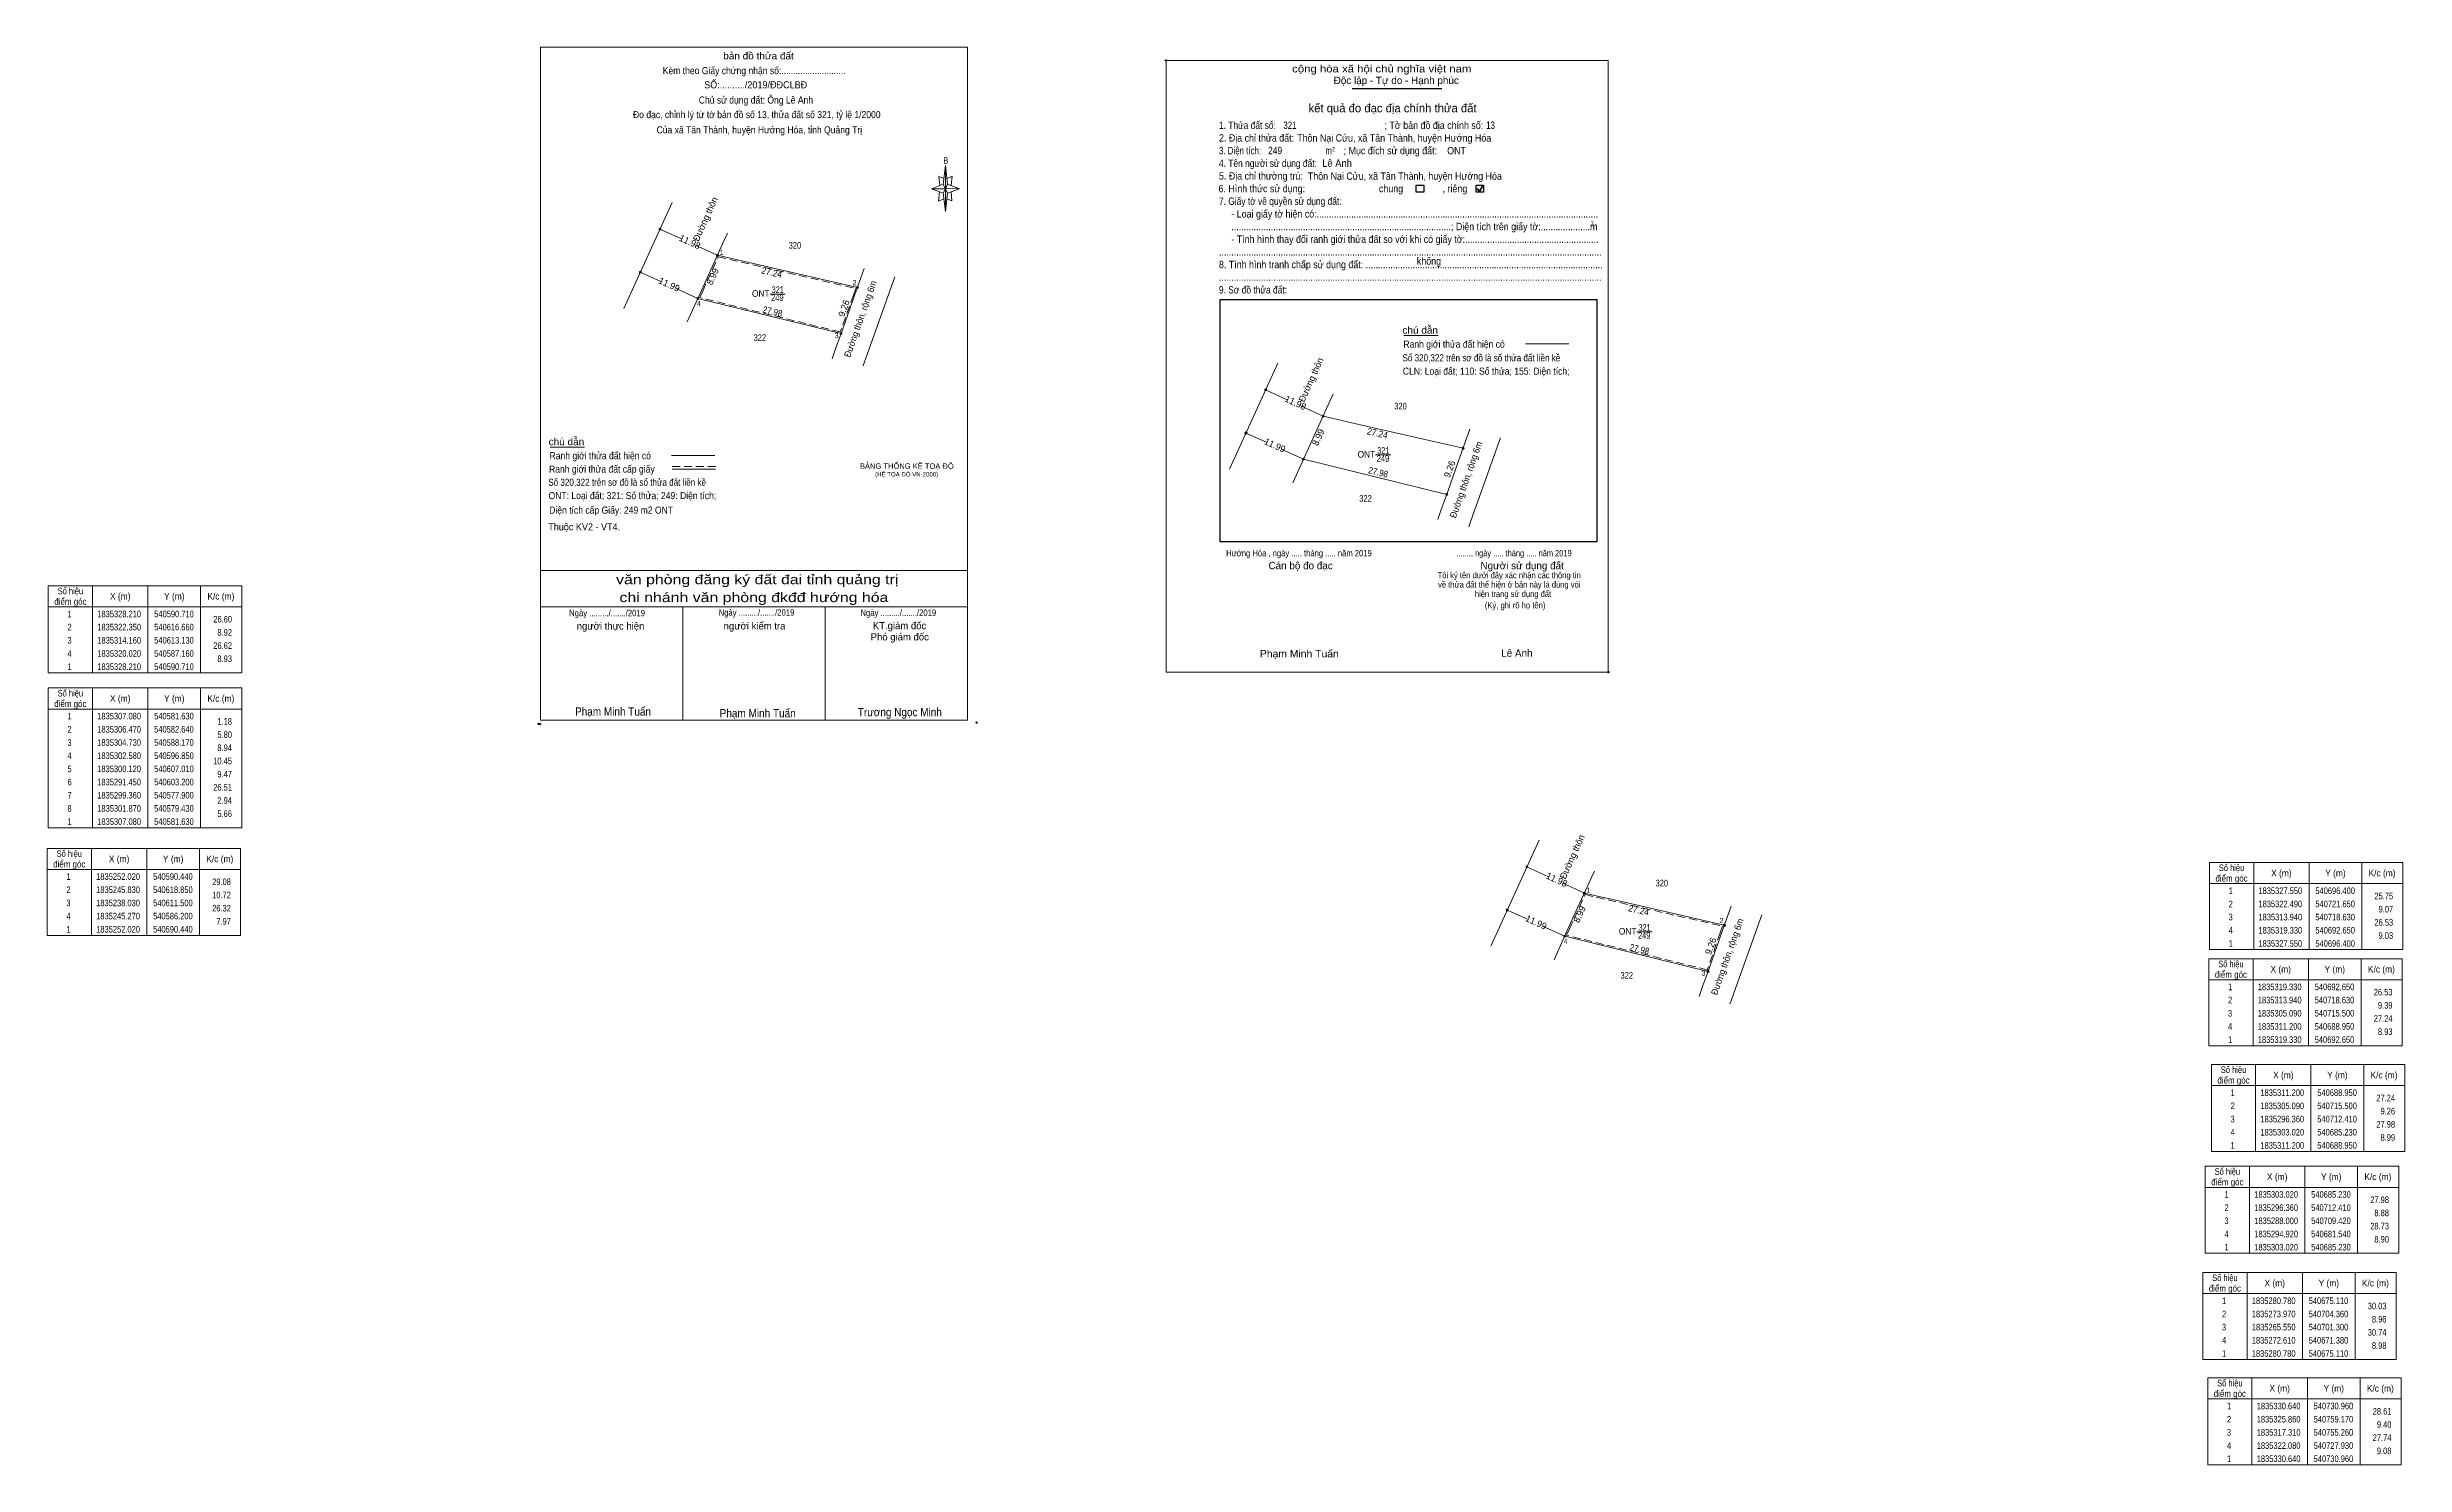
# Model space of a CAD drawing. Header units: metres. Extents: x 540397 to 540845, y 1835203 to 1835472.
import ezdxf
from ezdxf.enums import TextEntityAlignment as Align

# ---------------------------------------------------------------- set-up
doc = ezdxf.new("R2010")
doc.units = ezdxf.units.M
doc.header["$LTSCALE"] = 0.5
doc.header["$PDMODE"] = 32
doc.header["$PDSIZE"] = 0.25
doc.linetypes.add('MEDIUM_DASHED', pattern=[4.5, 3, -1.5])
for name, color, linetype, lineweight in [('1', 7, 'MEDIUM_DASHED', 13), ('10', 7, 'Continuous', 13), ('17', 7, 'Continuous', 13), ('5', 7, 'Continuous', 13), ('54', 7, 'Continuous', 13), ('6', 7, 'Continuous', 13), ('63', 7, 'Continuous', 13), ('7', 7, 'Continuous', 25)]:
    doc.layers.add(name, color=color, linetype=linetype, lineweight=lineweight)

msp = doc.modelspace()

# ---------------------------------------------------------------- hatches: boundary and pattern name
at = {"layer": '54'}
for points in [[(540513.83, 1835437.11, 1), (540513.43, 1835437.11, 1)], [(540524.73, 1835432.14, 1), (540524.33, 1835432.14, 1)], [(540510.1, 1835428.93, 1), (540509.7, 1835428.93, 1)], [(540521.01, 1835423.96, 1), (540520.61, 1835423.96, 1)], [(540551.28, 1835426.03, 1), (540550.88, 1835426.03, 1)], [(540548.19, 1835417.3, 1), (540547.79, 1835417.3, 1)], [(540628.7, 1835406.62, 1), (540628.3, 1835406.62, 1)], [(540639.6, 1835401.65, 1), (540639.2, 1835401.65, 1)], [(540624.97, 1835398.44, 1), (540624.57, 1835398.44, 1)], [(540635.88, 1835393.47, 1), (540635.48, 1835393.47, 1)], [(540666.15, 1835395.54, 1), (540665.75, 1835395.54, 1)], [(540663.06, 1835386.81, 1), (540662.66, 1835386.81, 1)], [(540678.25, 1835316.17, 1), (540677.85, 1835316.17, 1)], [(540689.15, 1835311.2, 1), (540688.75, 1835311.2, 1)], [(540674.52, 1835307.99, 1), (540674.12, 1835307.99, 1)], [(540685.43, 1835303.02, 1), (540685.03, 1835303.02, 1)], [(540715.7, 1835305.09, 1), (540715.3, 1835305.09, 1)], [(540712.61, 1835296.36, 1), (540712.21, 1835296.36, 1)]]:
    msp.add_hatch(color=256, dxfattribs=at).paths.add_polyline_path(points)
at = {"layer": '63'}
for points in [[(540524.73, 1835432.14, 1), (540524.33, 1835432.14, 1)], [(540521.01, 1835423.96, 1), (540520.61, 1835423.96, 1)], [(540551.28, 1835426.03, 1), (540550.88, 1835426.03, 1)], [(540548.19, 1835417.3, 1), (540547.79, 1835417.3, 1)], [(540639.6, 1835401.65, 1), (540639.2, 1835401.65, 1)], [(540635.88, 1835393.47, 1), (540635.48, 1835393.47, 1)], [(540666.15, 1835395.54, 1), (540665.75, 1835395.54, 1)], [(540663.06, 1835386.81, 1), (540662.66, 1835386.81, 1)], [(540689.15, 1835311.2, 1), (540688.75, 1835311.2, 1)], [(540685.43, 1835303.02, 1), (540685.03, 1835303.02, 1)], [(540715.7, 1835305.09, 1), (540715.3, 1835305.09, 1)], [(540712.61, 1835296.36, 1), (540712.21, 1835296.36, 1)]]:
    msp.add_hatch(color=256, dxfattribs=at).paths.add_polyline_path(points)

# ---------------------------------------------------------------- linework, layer by layer
at = {"layer": '1'}
for points in [[(540521.73, 1835425.37), (540524.67, 1835431.85), (540550.75, 1835425.85), (540550.31, 1835424.61)], [(540550.31, 1835424.61), (540547.83, 1835417.6), (540521.16, 1835424.13), (540521.73, 1835425.37)], [(540686.15, 1835304.43), (540689.09, 1835310.91), (540715.17, 1835304.91), (540714.73, 1835303.67)], [(540714.73, 1835303.67), (540712.25, 1835296.66), (540685.58, 1835303.19), (540686.15, 1835304.43)]]:
    msp.add_lwpolyline(points, dxfattribs=at)
at = {"layer": '10'}
for p, q in [((540506.78, 1835422.07), (540515.94, 1835442.17)), ((540526.43, 1835436.31), (540525.83, 1835434.98)), ((540525.83, 1835434.98), (540521.49, 1835425.47)), ((540524.53, 1835432.14), (540526.43, 1835431.71)), ((540526.43, 1835431.71), (540531.89, 1835430.45)), ((540531.89, 1835430.45), (540551.08, 1835426.03)), ((540553.58, 1835415.13), (540558.17, 1835428.03)), ((540521.49, 1835425.47), (540518.78, 1835419.5)), ((540520.81, 1835423.96), (540547.99, 1835417.3)), ((540546.95, 1835414.4), (540546.28, 1835412.54)), ((540547.87, 1835416.97), (540546.95, 1835414.4)), ((540552.36, 1835411.73), (540553.32, 1835414.4)), ((540553.32, 1835414.4), (540553.58, 1835415.12)), ((540552.15, 1835411.15), (540552.36, 1835411.73)), ((540621.65, 1835391.58), (540630.81, 1835411.68)), ((540641.3, 1835405.82), (540640.7, 1835404.49)), ((540640.7, 1835404.49), (540636.36, 1835394.98)), ((540639.4, 1835401.65), (540641.3, 1835401.22)), ((540641.3, 1835401.22), (540646.76, 1835399.96)), ((540646.76, 1835399.96), (540665.95, 1835395.54)), ((540668.45, 1835384.64), (540673.04, 1835397.54)), ((540636.36, 1835394.98), (540633.65, 1835389.01)), ((540635.68, 1835393.47), (540662.86, 1835386.81)), ((540661.82, 1835383.91), (540661.15, 1835382.05)), ((540662.74, 1835386.48), (540661.82, 1835383.91)), ((540667.23, 1835381.24), (540668.19, 1835383.91)), ((540668.19, 1835383.91), (540668.45, 1835384.63)), ((540667.02, 1835380.66), (540667.23, 1835381.24)), ((540671.2, 1835301.13), (540680.36, 1835321.23)), ((540690.85, 1835315.37), (540690.25, 1835314.04)), ((540690.25, 1835314.04), (540685.91, 1835304.53)), ((540688.95, 1835311.2), (540690.85, 1835310.77)), ((540690.85, 1835310.77), (540696.31, 1835309.51)), ((540696.31, 1835309.51), (540715.5, 1835305.09)), ((540718, 1835294.19), (540722.59, 1835307.09)), ((540685.91, 1835304.53), (540683.2, 1835298.56)), ((540685.23, 1835303.02), (540712.41, 1835296.36)), ((540711.37, 1835293.46), (540710.7, 1835291.6)), ((540712.29, 1835296.03), (540711.37, 1835293.46)), ((540716.78, 1835290.79), (540717.74, 1835293.46)), ((540717.74, 1835293.46), (540718, 1835294.18)), ((540716.57, 1835290.21), (540716.78, 1835290.79))]:
    msp.add_line(p, q, dxfattribs=at)
for points in [[(540552.36, 1835429.66), (540550.55, 1835424.54), (540547.87, 1835416.96)], [(540667.23, 1835399.17), (540665.42, 1835394.05), (540662.74, 1835386.47)], [(540716.78, 1835308.72), (540714.97, 1835303.6), (540712.29, 1835296.02)]]:
    msp.add_lwpolyline(points, dxfattribs=at)
at = {"layer": '17'}
for p, q in [((540654.73, 1835416.91), (540661.24, 1835416.91)), ((540492.79, 1835395.76), (540499.3, 1835395.76))]:
    msp.add_line(p, q, dxfattribs=at)
at = {"layer": '5'}
for p, q in [((540567.36, 1835445.64), (540567.81, 1835449.15)), ((540568.17, 1835445.64), (540570.42, 1835444.74)), ((540567.36, 1835443.93), (540565.11, 1835444.74)), ((540568.17, 1835443.93), (540567.81, 1835440.42)), ((540568.98, 1835442.49), (540568.08, 1835442.85)), ((540568.89, 1835444.2), (540568.98, 1835442.49)), ((540490.98, 1835372.34), (540571.98, 1835372.34)), ((540490.98, 1835365.5), (540571.8, 1835365.5)), ((540490.98, 1835365.5), (540571.8, 1835365.5)), ((540490.98, 1835365.5), (540571.8, 1835365.5)), ((540517.98, 1835343.99), (540517.98, 1835365.5)), ((540544.98, 1835343.99), (540544.98, 1835365.5))]:
    msp.add_line(p, q, dxfattribs=at)
for points in [[(540490.98, 1835471.61), (540571.98, 1835471.61), (540571.98, 1835343.99), (540490.98, 1835343.99)], [(540567.81, 1835444.74), (540565.11, 1835444.74), (540567.36, 1835445.64), (540568.17, 1835443.93), (540570.42, 1835444.74), (540567.81, 1835444.83)], [(540567.81, 1835449.15), (540568.17, 1835445.64), (540567.81, 1835444.74)], [(540567.81, 1835444.74), (540567.81, 1835440.42), (540567.36, 1835443.93)]]:
    msp.add_lwpolyline(points, close=True, dxfattribs=at)
for points in [[(540567.81, 1835444.74), (540567.36, 1835445.64), (540565.11, 1835444.74)], [(540567.54, 1835446.72), (540566.55, 1835447.08), (540566.73, 1835445.37)], [(540568.08, 1835446.72), (540569.07, 1835447.17), (540568.89, 1835445.37)], [(540566.64, 1835444.2), (540566.46, 1835442.4), (540567.45, 1835442.85)], [(540567.81, 1835444.74), (540568.17, 1835443.93), (540570.42, 1835444.74)], [(540571.98, 1835343.99), (540490.98, 1835343.99), (540490.98, 1835365.5)]]:
    msp.add_lwpolyline(points, dxfattribs=at)
for p in [(540490.56, 1835343.3), (540490.92, 1835343.23)]:
    msp.add_point(p, dxfattribs=at)
at = {"layer": '54'}
for p, q in [((540513.63, 1835437.11), (540517.73, 1835435.24)), ((540520.45, 1835434), (540524.53, 1835432.14)), ((540509.9, 1835428.93), (540513.77, 1835427.17)), ((540516.59, 1835425.88), (540520.81, 1835423.96)), ((540628.5, 1835406.62), (540632.6, 1835404.75)), ((540635.32, 1835403.51), (540639.4, 1835401.65)), ((540624.77, 1835398.44), (540628.64, 1835396.68)), ((540631.46, 1835395.39), (540635.68, 1835393.47)), ((540678.05, 1835316.17), (540682.15, 1835314.3)), ((540684.87, 1835313.06), (540688.95, 1835311.2)), ((540674.32, 1835307.99), (540678.19, 1835306.23)), ((540681.01, 1835304.94), (540685.23, 1835303.02))]:
    msp.add_line(p, q, dxfattribs=at)
for centre in [(540513.63, 1835437.11), (540513.63, 1835437.11), (540524.53, 1835432.14), (540509.9, 1835428.93), (540520.81, 1835423.96), (540551.08, 1835426.03), (540547.99, 1835417.3), (540628.5, 1835406.62), (540628.5, 1835406.62), (540639.4, 1835401.65), (540624.77, 1835398.44), (540635.68, 1835393.47), (540665.95, 1835395.54), (540662.86, 1835386.81), (540678.05, 1835316.17), (540678.05, 1835316.17), (540688.95, 1835311.2), (540674.32, 1835307.99), (540685.23, 1835303.02), (540715.5, 1835305.09), (540712.41, 1835296.36)]:
    msp.add_circle(centre, 0.2, dxfattribs=at)
at = {"layer": '6'}
for p, q in [((540677.77, 1835415.35), (540685.99, 1835415.35)), ((540515.83, 1835394.2), (540524.05, 1835394.2)), ((540515.95, 1835391.56), (540524.18, 1835391.56))]:
    msp.add_line(p, q, dxfattribs=at)
at = {"layer": '6', "linetype": 'MEDIUM_DASHED'}
msp.add_line((540515.95, 1835392.12), (540524.23, 1835392.12), dxfattribs=at)
at = {"layer": '6'}
msp.add_point((540573.69, 1835343.54), dxfattribs=at)
at = {"layer": '63'}
for p, q in [((540534.48, 1835424.78), (540537.37, 1835424.78)), ((540649.35, 1835394.29), (540652.24, 1835394.29)), ((540406.01, 1835369.48), (540406.01, 1835352.98)), ((540416.51, 1835369.48), (540416.51, 1835352.98)), ((540426.51, 1835369.48), (540426.51, 1835352.98)), ((540397.61, 1835365.48), (540434.31, 1835365.48)), ((540406, 1835350.1), (540406, 1835323.6)), ((540416.5, 1835350.1), (540416.5, 1835323.6)), ((540426.5, 1835350.1), (540426.5, 1835323.6)), ((540397.6, 1835346.1), (540434.3, 1835346.1)), ((540397.4, 1835315.68), (540434.1, 1835315.68)), ((540405.8, 1835319.68), (540405.8, 1835303.18)), ((540416.3, 1835319.68), (540416.3, 1835303.18)), ((540426.3, 1835319.68), (540426.3, 1835303.18)), ((540815.9, 1835316.99), (540815.9, 1835300.49)), ((540826.4, 1835316.99), (540826.4, 1835300.49)), ((540836.4, 1835316.99), (540836.4, 1835300.49)), ((540807.5, 1835312.99), (540844.2, 1835312.99)), ((540698.9, 1835303.84), (540701.79, 1835303.84)), ((540815.78, 1835298.76), (540815.78, 1835282.26)), ((540826.28, 1835298.76), (540826.28, 1835282.26)), ((540836.28, 1835298.76), (540836.28, 1835282.26)), ((540807.38, 1835294.76), (540844.08, 1835294.76)), ((540816.27, 1835278.7), (540816.27, 1835262.2)), ((540826.77, 1835278.7), (540826.77, 1835262.2)), ((540836.77, 1835278.7), (540836.77, 1835262.2)), ((540807.87, 1835274.7), (540844.57, 1835274.7)), ((540815.11, 1835259.4), (540815.11, 1835242.9)), ((540825.61, 1835259.4), (540825.61, 1835242.9)), ((540835.61, 1835259.4), (540835.61, 1835242.9)), ((540806.71, 1835255.4), (540843.41, 1835255.4)), ((540806.24, 1835235.24), (540842.94, 1835235.24)), ((540814.64, 1835239.24), (540814.64, 1835222.74)), ((540825.14, 1835239.24), (540825.14, 1835222.74)), ((540835.14, 1835239.24), (540835.14, 1835222.74)), ((540815.58, 1835219.28), (540815.58, 1835202.78)), ((540826.08, 1835219.28), (540826.08, 1835202.78)), ((540836.08, 1835219.28), (540836.08, 1835202.78)), ((540807.18, 1835215.28), (540843.88, 1835215.28))]:
    msp.add_line(p, q, dxfattribs=at)
for points in [[(540397.61, 1835369.48), (540434.31, 1835369.48), (540434.31, 1835352.98), (540397.61, 1835352.98)], [(540397.6, 1835350.1), (540434.3, 1835350.1), (540434.3, 1835323.6), (540397.6, 1835323.6)], [(540397.4, 1835319.68), (540434.1, 1835319.68), (540434.1, 1835303.18), (540397.4, 1835303.18)], [(540807.5, 1835316.99), (540844.2, 1835316.99), (540844.2, 1835300.49), (540807.5, 1835300.49)], [(540807.38, 1835298.76), (540844.08, 1835298.76), (540844.08, 1835282.26), (540807.38, 1835282.26)], [(540807.87, 1835278.7), (540844.57, 1835278.7), (540844.57, 1835262.2), (540807.87, 1835262.2)], [(540806.71, 1835259.4), (540843.41, 1835259.4), (540843.41, 1835242.9), (540806.71, 1835242.9)], [(540806.24, 1835239.24), (540842.94, 1835239.24), (540842.94, 1835222.74), (540806.24, 1835222.74)], [(540807.18, 1835219.28), (540843.88, 1835219.28), (540843.88, 1835202.78), (540807.18, 1835202.78)]]:
    msp.add_lwpolyline(points, close=True, dxfattribs=at)
for centre in [(540524.53, 1835432.14), (540520.81, 1835423.96), (540551.08, 1835426.03), (540547.99, 1835417.3), (540639.4, 1835401.65), (540635.68, 1835393.47), (540665.95, 1835395.54), (540662.86, 1835386.81), (540688.95, 1835311.2), (540685.23, 1835303.02), (540715.5, 1835305.09), (540712.41, 1835296.36)]:
    msp.add_circle(centre, 0.2, dxfattribs=at)
at = {"layer": '7'}
for p, q in [((540644.94, 1835463.79), (540661.9, 1835463.79)), ((540619.9, 1835423.79), (540691.3, 1835423.79)), ((540691.3, 1835423.79), (540691.3, 1835377.83))]:
    msp.add_line(p, q, dxfattribs=at)
at = {"layer": '7', "lineweight": 35}
for p, q in [((540669.07, 1835444.21), (540669.65, 1835445.25)), ((540668.6, 1835444.83), (540669.07, 1835444.21))]:
    msp.add_line(p, q, dxfattribs=at)
at = {"layer": '7', "lineweight": 13}
msp.add_lwpolyline([(540609.62, 1835469.11), (540693.49, 1835469.11), (540693.49, 1835353.11), (540609.62, 1835353.11)], close=True, dxfattribs=at)
at = {"layer": '7'}
for points in [[(540657.08, 1835445.45), (540658.52, 1835445.45), (540658.52, 1835444.1), (540657.08, 1835444.1)], [(540668.41, 1835445.45), (540669.85, 1835445.45), (540669.85, 1835444.1), (540668.41, 1835444.1)]]:
    msp.add_lwpolyline(points, close=True, dxfattribs=at)
msp.add_lwpolyline([(540691.3, 1835377.83), (540619.9, 1835377.83), (540619.9, 1835423.79)], dxfattribs=at)
for p in [(540609.62, 1835469.11), (540693.48, 1835353.11)]:
    msp.add_point(p, dxfattribs=at)

# ---------------------------------------------------------------- texts
at = {"layer": '1'}
for s, width, p in [('320', 0.85, (540539.22, 1835433.41)), ('ONT', 0.95, (540532.75, 1835424.27)), ('249', 0.85, (540535.89, 1835423.47)), ('321', 0.8, (540535.96, 1835425)), ('322', 0.85, (540532.575, 1835415.91)), ('320', 0.85, (540654.09, 1835402.92)), ('ONT', 0.95, (540647.62, 1835393.78)), ('249', 0.85, (540650.76, 1835392.98)), ('321', 0.8, (540650.83, 1835394.51)), ('322', 0.85, (540647.445, 1835385.42)), ('320', 0.85, (540703.64, 1835312.47)), ('ONT', 0.95, (540697.17, 1835303.33)), ('249', 0.85, (540700.31, 1835302.53)), ('321', 0.8, (540700.38, 1835304.06)), ('322', 0.85, (540696.995, 1835294.97))]:
    msp.add_text(s, height=1.25, dxfattribs=dict(at, width=width)).set_placement(p, align=Align.CENTER)
for s, height, width, p in [('BẢNG THỐNG KÊ TOẠ ĐỘ ', 1.035, 0.95, (540551.56, 1835391.65)), ('(HỆ TOẠ ĐỘ VN-2000)', 0.837, 0.9, (540554.44, 1835390.2)), ('Hướng Hóa , ngày ..... tháng ..... năm 2019', 1.2, 0.9, (540621.02, 1835375.06)), ('Phạm Minh Tuấn', 1.4, 1.05, (540627.41, 1835355.9))]:
    msp.add_text(s, height=height, dxfattribs=dict(at, width=width)).set_placement(p)
msp.add_text('Lê Anh', height=1.4, dxfattribs=at).set_placement((540673.19, 1835356.01))
at = {"layer": '5'}
for s, height, width, p in [('Kèm theo Giấy chứng nhận số:...........................', 1.35, 0.9, (540531.495, 1835466.49)), ('bản đồ thửa đất', 1.35, 1.05, (540532.325, 1835469.29)), ('SỐ:........../2019/ĐĐCLBĐ', 1.35, 0.95, (540531.78, 1835463.8)), ('Đo đạc, chỉnh lý từ tờ bản đồ số 13, thửa đất số 321, tỷ lệ 1/2000 ', 1.35, 0.9, (540532.22, 1835458.15)), ('Chủ sử dụng đất: Ông Lê Anh', 1.35, 0.9, (540531.83, 1835460.91)), ('Của xã Tân Thành, huyện Hướng Hóa, tỉnh Quảng Trị', 1.35, 0.9, (540532.475, 1835455.26)), ('B', 1.24, 0.75, (540567.835, 1835449.51)), ('văn phòng đăng ký đất đai tỉnh quảng trị', 1.8, 1.25, (540532.075, 1835369.77)), ('Ngày ........./......./2019', 1.215, 0.9, (540503.595, 1835363.7)), ('chi nhánh văn phòng đkđđ hướng hóa', 1.8, 1.25, (540531.45, 1835366.38)), ('Ngày ........./......./2019', 1.215, 0.9, (540531.935, 1835363.81)), ('Ngày ........./......./2019', 1.215, 0.9, (540558.835, 1835363.76)), ('Phạm Minh Tuấn', 1.57, 0.9, (540504.725, 1835344.85)), ('Phạm Minh Tuấn', 1.575, 0.9, (540532.165, 1835344.53)), ('Trương Ngọc Minh', 1.57, 0.9, (540559.125, 1835344.74))]:
    msp.add_text(s, height=height, dxfattribs=dict(at, width=width)).set_placement(p, align=Align.CENTER)
for s, p in [('người thực hiện', (540504.25, 1835361.17)), ('người kiểm tra', (540531.565, 1835361.19)), ('Phó giám đốc', (540559.115, 1835359.11)), ('KT.giám đốc', (540559.07, 1835361.24))]:
    msp.add_text(s, height=1.35, dxfattribs=at).set_placement(p, align=Align.CENTER)
at = {"layer": '54'}
for s, rotation, p in [('11.98', 335.489, (540519.0457, 1835434.1102)), ('11.99', 335.509, (540515.1309, 1835426.0341)), ('11.98', 335.489, (540633.9157, 1835403.6202)), ('11.99', 335.509, (540630.0009, 1835395.5441)), ('11.98', 335.489, (540683.4657, 1835313.1702)), ('11.99', 335.509, (540679.5509, 1835305.0941))]:
    msp.add_text(s, height=1.25, rotation=rotation, dxfattribs=at).set_placement(p, align=Align.CENTER)
at = {"layer": '6'}
for s, height, width, p in [('Lê Anh', 1.4, 0.95, (540639.23, 1835448.91)), ('ONT ', 1.4, 0.9, (540662.93, 1835451.29)), ('chú dẫn', 1.35, 1.05, (540654.45, 1835417.28)), ('Ranh giới thửa đất hiện có ', 1.35, 0.9, (540654.63, 1835414.62)), ('Số 320,322 trên sơ đồ là số thửa đất liền kề', 1.35, 0.85, (540654.46, 1835412.03)), ('CLN: Loại đất; 110: Số thửa; 155: Diện tích;', 1.35, 0.9, (540654.52, 1835409.5)), ('chú dẫn', 1.35, 1.05, (540492.51, 1835396.13)), ('Ranh giới thửa đất cấp giấy', 1.35, 0.9, (540492.59, 1835390.93)), ('Ranh giới thửa đất hiện có ', 1.35, 0.9, (540492.69, 1835393.47)), ('Số 320,322 trên sơ đồ là số thửa đất liền kề', 1.35, 0.85, (540492.44, 1835388.43)), ('ONT: Loại đất; 321: Số thửa; 249: Diện tích;', 1.35, 0.9, (540492.5, 1835385.9)), ('Diện tích cấp Giấy: 249 m2 ONT', 1.35, 0.9, (540492.62, 1835383.15)), ('Thuộc KV2 - VT4.', 1.35, 0.95, (540492.44, 1835379.97))]:
    msp.add_text(s, height=height, dxfattribs=dict(at, width=width)).set_placement(p)
at = {"layer": '63'}
for s, rotation, p in [('Đường thôn', 65.545, (540522.8041, 1835438.7613)), ('8.99', 65.545, (540524.1841, 1835427.8563)), ('9.26', 70.508, (540549.1003, 1835421.8965)), ('Đường thôn', 65.545, (540637.6741, 1835408.2713)), ('8.99', 65.545, (540639.0541, 1835397.3663)), ('9.26', 70.508, (540663.9703, 1835391.4065)), ('Đường thôn', 65.545, (540687.2241, 1835317.8213)), ('8.99', 65.545, (540688.6041, 1835306.9163)), ('9.26', 70.508, (540713.5203, 1835300.9565))]:
    msp.add_text(s, height=1.25, rotation=rotation, dxfattribs=at).set_placement(p, align=Align.CENTER)
for s, height, width, p in [(' 1', 1, 0.9, (540525.72, 1835432.19)), (' 2', 1, 0.9, (540550.93, 1835426.44)), (' 4', 1, 0.95, (540521.38, 1835422.48)), (' 3', 1, 0.95, (540547.52, 1835416.45)), ('26.60', 1.25, 0.85, (540432.46, 1835362.51)), ('8.92', 1.25, 0.85, (540432.46, 1835360.01)), ('26.62', 1.25, 0.85, (540432.46, 1835357.51)), ('8.93', 1.25, 0.85, (540432.46, 1835355.01)), ('1.18', 1.25, 0.85, (540432.45, 1835343.13)), ('5.80', 1.25, 0.85, (540432.45, 1835340.63)), ('8.94', 1.25, 0.85, (540432.45, 1835338.13)), ('10.45', 1.25, 0.85, (540432.45, 1835335.63)), ('9.47', 1.25, 0.85, (540432.45, 1835333.13)), ('26.51', 1.25, 0.85, (540432.45, 1835330.63)), ('2.94', 1.25, 0.85, (540432.45, 1835328.13)), ('5.66', 1.25, 0.85, (540432.45, 1835325.63)), ('29.08', 1.25, 0.85, (540432.25, 1835312.71)), ('10.72', 1.25, 0.85, (540432.25, 1835310.21)), (' 1', 1, 0.9, (540690.14, 1835311.25)), ('25.75', 1.25, 0.85, (540842.35, 1835310.02)), ('26.32', 1.25, 0.85, (540432.25, 1835307.71)), ('7.97', 1.25, 0.85, (540432.25, 1835305.21)), (' 2', 1, 0.9, (540715.35, 1835305.5)), ('9.07', 1.25, 0.85, (540842.35, 1835307.52)), (' 4', 1, 0.95, (540685.8, 1835301.54)), ('26.53', 1.25, 0.85, (540842.35, 1835305.02)), ('9.03', 1.25, 0.85, (540842.35, 1835302.52)), (' 3', 1, 0.95, (540711.94, 1835295.51)), ('26.53', 1.25, 0.85, (540842.23, 1835291.79)), ('9.39', 1.25, 0.85, (540842.23, 1835289.29)), ('27.24', 1.25, 0.85, (540842.23, 1835286.79)), ('8.93', 1.25, 0.85, (540842.23, 1835284.29)), ('27.24', 1.25, 0.85, (540842.72, 1835271.73)), ('27.98', 1.25, 0.85, (540842.72, 1835266.73)), ('9.26', 1.25, 0.85, (540842.72, 1835269.23)), ('8.99', 1.25, 0.85, (540842.72, 1835264.23)), ('27.98', 1.25, 0.85, (540841.56, 1835252.43)), ('28.73', 1.25, 0.85, (540841.56, 1835247.43)), ('8.88', 1.25, 0.85, (540841.56, 1835249.93)), ('8.90', 1.25, 0.85, (540841.56, 1835244.93)), ('30.03', 1.25, 0.85, (540841.09, 1835232.27)), ('8.96', 1.25, 0.85, (540841.09, 1835229.77)), ('30.74', 1.25, 0.85, (540841.09, 1835227.27)), ('8.98', 1.25, 0.85, (540841.09, 1835224.77)), ('28.61', 1.25, 0.85, (540842.03, 1835212.31)), ('27.74', 1.25, 0.85, (540842.03, 1835207.31)), ('9.40', 1.25, 0.85, (540842.03, 1835209.81)), ('9.08', 1.25, 0.85, (540842.03, 1835204.81))]:
    msp.add_text(s, height=height, dxfattribs=dict(at, width=width)).set_placement(p, align=Align.RIGHT)
for s, rotation, width, p in [('27.24', 347.04, 0.95, (540534.6998, 1835428.2805)), ('Đường thôn, rộng 6m', 70.508, 0.95, (540552.228, 1835419.8815)), ('27.98', 346.232, 0.9, (540534.8363, 1835420.8878)), ('27.24', 347.04, 0.95, (540649.5698, 1835397.7905)), ('Đường thôn, rộng 6m', 70.508, 0.95, (540667.098, 1835389.3915)), ('27.98', 346.232, 0.9, (540649.7063, 1835390.3978)), ('27.24', 347.04, 0.95, (540699.1198, 1835307.3405)), ('Đường thôn, rộng 6m', 70.508, 0.95, (540716.648, 1835298.9415)), ('27.98', 346.232, 0.9, (540699.2563, 1835299.9478))]:
    msp.add_text(s, height=1.25, rotation=rotation, dxfattribs=dict(at, width=width)).set_placement(p, align=Align.CENTER)
for s, width, p in [('Số hiệu', 0.85, (540401.81, 1835367.86)), ('điểm góc', 0.9, (540401.81, 1835365.86)), (' 1', 0.75, (540401.46, 1835363.51)), ('1835328.210', 0.85, (540411.06, 1835363.51)), ('X (m)', 0.95, (540411.26, 1835366.86)), ('540590.710', 0.85, (540421.46, 1835363.51)), ('Y (m)', 0.95, (540421.515, 1835366.86)), ('K/c (m)', 0.95, (540430.355, 1835366.86)), (' 2', 0.85, (540401.465, 1835361.01)), ('1835322.350', 0.85, (540411.06, 1835361.01)), ('540616.660', 0.85, (540421.46, 1835361.01)), (' 4', 0.85, (540401.46, 1835356.01)), (' 3', 0.8, (540401.455, 1835358.51)), ('1835314.160', 0.85, (540411.06, 1835358.51)), ('1835320.020', 0.85, (540411.06, 1835356.01)), ('540613.130', 0.85, (540421.46, 1835358.51)), ('540587.160', 0.85, (540421.46, 1835356.01)), (' 1', 0.75, (540401.46, 1835353.51)), ('1835328.210', 0.85, (540411.06, 1835353.51)), ('540590.710', 0.85, (540421.46, 1835353.51)), ('điểm góc', 0.9, (540401.8, 1835346.48)), ('Số hiệu', 0.85, (540401.8, 1835348.48)), ('X (m)', 0.95, (540411.25, 1835347.48)), ('Y (m)', 0.95, (540421.505, 1835347.48)), ('K/c (m)', 0.95, (540430.345, 1835347.48)), (' 2', 0.85, (540401.455, 1835341.63)), (' 1', 0.75, (540401.45, 1835344.13)), ('1835307.080', 0.85, (540411.05, 1835344.13)), ('1835306.470', 0.85, (540411.05, 1835341.63)), ('540581.630', 0.85, (540421.45, 1835344.13)), ('540582.640', 0.85, (540421.45, 1835341.63)), (' 4', 0.85, (540401.45, 1835336.63)), (' 3', 0.8, (540401.445, 1835339.13)), ('1835304.730', 0.85, (540411.05, 1835339.13)), ('1835302.580', 0.85, (540411.05, 1835336.63)), ('540588.170', 0.85, (540421.45, 1835339.13)), ('540596.850', 0.85, (540421.45, 1835336.63)), (' 5', 0.8, (540401.455, 1835334.13)), ('1835300.120', 0.85, (540411.05, 1835334.13)), ('540607.010', 0.85, (540421.45, 1835334.13)), (' 6', 0.85, (540401.455, 1835331.63)), (' 7', 0.8, (540401.455, 1835329.13)), ('1835291.450', 0.85, (540411.05, 1835331.63)), ('1835299.360', 0.85, (540411.05, 1835329.13)), ('540603.200', 0.85, (540421.45, 1835331.63)), ('540577.900', 0.85, (540421.45, 1835329.13)), (' 8', 0.8, (540401.455, 1835326.63)), (' 1', 0.75, (540401.45, 1835324.13)), ('1835301.870', 0.85, (540411.05, 1835326.63)), ('1835307.080', 0.85, (540411.05, 1835324.13)), ('540579.430', 0.85, (540421.45, 1835326.63)), ('540581.630', 0.85, (540421.45, 1835324.13)), ('điểm góc', 0.9, (540401.6, 1835316.06)), ('Số hiệu', 0.85, (540401.6, 1835318.06)), ('X (m)', 0.95, (540411.05, 1835317.06)), ('Y (m)', 0.95, (540421.305, 1835317.06)), ('K/c (m)', 0.95, (540430.145, 1835317.06)), ('Số hiệu', 0.85, (540811.7, 1835315.37)), ('X (m)', 0.95, (540821.15, 1835314.37)), ('Y (m)', 0.95, (540831.405, 1835314.37)), ('K/c (m)', 0.95, (540840.245, 1835314.37)), (' 2', 0.85, (540401.255, 1835311.21)), (' 1', 0.75, (540401.25, 1835313.71)), ('1835252.020', 0.85, (540410.85, 1835313.71)), ('1835245.830', 0.85, (540410.85, 1835311.21)), ('540590.440', 0.85, (540421.25, 1835313.71)), ('540618.850', 0.85, (540421.25, 1835311.21)), ('điểm góc', 0.9, (540811.7, 1835313.37)), (' 1', 0.75, (540811.35, 1835311.02)), ('1835327.550', 0.85, (540820.95, 1835311.02)), ('540696.400', 0.85, (540831.35, 1835311.02)), (' 4', 0.85, (540401.25, 1835306.21)), (' 3', 0.8, (540401.245, 1835308.71)), ('1835238.030', 0.85, (540410.85, 1835308.71)), ('1835245.270', 0.85, (540410.85, 1835306.21)), ('540611.500', 0.85, (540421.25, 1835308.71)), ('540586.200', 0.85, (540421.25, 1835306.21)), (' 3', 0.8, (540811.345, 1835306.02)), (' 2', 0.85, (540811.355, 1835308.52)), ('1835322.490', 0.85, (540820.95, 1835308.52)), ('1835313.940', 0.85, (540820.95, 1835306.02)), ('540721.650', 0.85, (540831.35, 1835308.52)), ('540718.630', 0.85, (540831.35, 1835306.02)), (' 1', 0.75, (540401.25, 1835303.71)), ('1835252.020', 0.85, (540410.85, 1835303.71)), ('540590.440', 0.85, (540421.25, 1835303.71)), (' 4', 0.85, (540811.35, 1835303.52)), (' 1', 0.75, (540811.35, 1835301.02)), ('1835319.330', 0.85, (540820.95, 1835303.52)), ('1835327.550', 0.85, (540820.95, 1835301.02)), ('540692.650', 0.85, (540831.35, 1835303.52)), ('540696.400', 0.85, (540831.35, 1835301.02)), ('Số hiệu', 0.85, (540811.58, 1835297.14)), ('điểm góc', 0.9, (540811.58, 1835295.14)), (' 1', 0.75, (540811.23, 1835292.79)), ('1835319.330', 0.85, (540820.83, 1835292.79)), ('X (m)', 0.95, (540821.03, 1835296.14)), ('540692.650', 0.85, (540831.23, 1835292.79)), ('Y (m)', 0.95, (540831.285, 1835296.14)), ('K/c (m)', 0.95, (540840.125, 1835296.14)), (' 3', 0.8, (540811.225, 1835287.79)), (' 2', 0.85, (540811.235, 1835290.29)), ('1835313.940', 0.85, (540820.83, 1835290.29)), ('1835305.090', 0.85, (540820.83, 1835287.79)), ('540718.630', 0.85, (540831.23, 1835290.29)), ('540715.500', 0.85, (540831.23, 1835287.79)), (' 4', 0.85, (540811.23, 1835285.29)), ('1835311.200', 0.85, (540820.83, 1835285.29)), ('1835319.330', 0.85, (540820.83, 1835282.79)), ('540688.950', 0.85, (540831.23, 1835285.29)), ('540692.650', 0.85, (540831.23, 1835282.79)), (' 1', 0.75, (540811.23, 1835282.79)), ('điểm góc', 0.9, (540812.07, 1835275.08)), ('Số hiệu', 0.85, (540812.07, 1835277.08)), ('X (m)', 0.95, (540821.52, 1835276.08)), ('Y (m)', 0.95, (540831.775, 1835276.08)), ('K/c (m)', 0.95, (540840.615, 1835276.08)), (' 2', 0.85, (540811.725, 1835270.23)), (' 1', 0.75, (540811.72, 1835272.73)), ('1835311.200', 0.85, (540821.32, 1835272.73)), ('1835305.090', 0.85, (540821.32, 1835270.23)), ('540688.950', 0.85, (540831.72, 1835272.73)), ('540715.500', 0.85, (540831.72, 1835270.23)), (' 4', 0.85, (540811.72, 1835265.23)), (' 3', 0.8, (540811.715, 1835267.73)), ('1835296.360', 0.85, (540821.32, 1835267.73)), ('1835303.020', 0.85, (540821.32, 1835265.23)), ('540712.410', 0.85, (540831.72, 1835267.73)), ('540685.230', 0.85, (540831.72, 1835265.23)), (' 1', 0.75, (540811.72, 1835262.73)), ('1835311.200', 0.85, (540821.32, 1835262.73)), ('540688.950', 0.85, (540831.72, 1835262.73)), ('điểm góc', 0.9, (540810.91, 1835255.78)), ('Số hiệu', 0.85, (540810.91, 1835257.78)), ('X (m)', 0.95, (540820.36, 1835256.78)), ('Y (m)', 0.95, (540830.615, 1835256.78)), ('K/c (m)', 0.95, (540839.455, 1835256.78)), (' 1', 0.75, (540810.56, 1835253.43)), ('1835303.020', 0.85, (540820.16, 1835253.43)), ('540685.230', 0.85, (540830.56, 1835253.43)), (' 3', 0.8, (540810.555, 1835248.43)), (' 2', 0.85, (540810.565, 1835250.93)), ('1835296.360', 0.85, (540820.16, 1835250.93)), ('1835288.000', 0.85, (540820.16, 1835248.43)), ('540712.410', 0.85, (540830.56, 1835250.93)), ('540709.420', 0.85, (540830.56, 1835248.43)), (' 4', 0.85, (540810.56, 1835245.93)), (' 1', 0.75, (540810.56, 1835243.43)), ('1835294.920', 0.85, (540820.16, 1835245.93)), ('1835303.020', 0.85, (540820.16, 1835243.43)), ('540681.540', 0.85, (540830.56, 1835245.93)), ('540685.230', 0.85, (540830.56, 1835243.43)), ('điểm góc', 0.9, (540810.44, 1835235.62)), ('Số hiệu', 0.85, (540810.44, 1835237.62)), ('X (m)', 0.95, (540819.89, 1835236.62)), ('Y (m)', 0.95, (540830.145, 1835236.62)), ('K/c (m)', 0.95, (540838.985, 1835236.62)), (' 2', 0.85, (540810.095, 1835230.77)), (' 1', 0.75, (540810.09, 1835233.27)), ('1835280.780', 0.85, (540819.69, 1835233.27)), ('1835273.970', 0.85, (540819.69, 1835230.77)), ('540675.110', 0.85, (540830.09, 1835233.27)), ('540704.360', 0.85, (540830.09, 1835230.77)), (' 4', 0.85, (540810.09, 1835225.77)), (' 3', 0.8, (540810.085, 1835228.27)), ('1835265.550', 0.85, (540819.69, 1835228.27)), ('1835272.610', 0.85, (540819.69, 1835225.77)), ('540701.300', 0.85, (540830.09, 1835228.27)), ('540671.380', 0.85, (540830.09, 1835225.77)), (' 1', 0.75, (540810.09, 1835223.27)), ('1835280.780', 0.85, (540819.69, 1835223.27)), ('540675.110', 0.85, (540830.09, 1835223.27)), ('điểm góc', 0.9, (540811.38, 1835215.66)), ('Số hiệu', 0.85, (540811.38, 1835217.66)), ('X (m)', 0.95, (540820.83, 1835216.66)), ('Y (m)', 0.95, (540831.085, 1835216.66)), ('K/c (m)', 0.95, (540839.925, 1835216.66)), (' 1', 0.75, (540811.03, 1835213.31)), ('1835330.640', 0.85, (540820.63, 1835213.31)), ('540730.960', 0.85, (540831.03, 1835213.31)), (' 3', 0.8, (540811.025, 1835208.31)), (' 2', 0.85, (540811.035, 1835210.81)), ('1835325.860', 0.85, (540820.63, 1835210.81)), ('1835317.310', 0.85, (540820.63, 1835208.31)), ('540759.170', 0.85, (540831.03, 1835210.81)), ('540755.260', 0.85, (540831.03, 1835208.31)), (' 4', 0.85, (540811.03, 1835205.81)), (' 1', 0.75, (540811.03, 1835203.31)), ('1835322.080', 0.85, (540820.63, 1835205.81)), ('1835330.640', 0.85, (540820.63, 1835203.31)), ('540727.930', 0.85, (540831.03, 1835205.81)), ('540730.960', 0.85, (540831.03, 1835203.31))]:
    msp.add_text(s, height=1.25, dxfattribs=dict(at, width=width)).set_placement(p, align=Align.CENTER)
at = {"layer": '7'}
for s, height, width, p in [('cộng hòa xã hội chủ nghĩa việt nam', 1.4, 1.15, (540633.54, 1835466.82)), ('2. Địa chỉ thửa đất:', 1.4, 0.9, (540619.65, 1835453.7)), ('1. Thửa đất số:', 1.4, 0.85, (540619.65, 1835456.1)), ('321', 1.4, 0.8, (540631.86, 1835456.1)), ('Thôn Nại Cửu, xã Tân Thành, huyện Hướng Hóa', 1.4, 0.9, (540634.49, 1835453.7)), ('; Tờ bản đồ địa chính số:', 1.4, 0.9, (540651.06, 1835456.1)), ('13', 1.4, 0.8, (540670.33, 1835456.12)), ('4. Tên người sử dụng đất:', 1.4, 0.85, (540619.65, 1835448.9)), ('3. Diện tích:', 1.4, 0.8, (540619.65, 1835451.3)), ('249', 1.4, 0.85, (540628.97, 1835451.31)), ('m', 1.4, 0.8, (540639.83, 1835451.3)), ('2', 0.7999, 0.8, (540641.09, 1835451.86)), ('; Mục đích sử dụng đất:', 1.4, 0.9, (540643.3, 1835451.3)), ('6. Hình thức sử dụng:', 1.4, 0.9, (540619.57, 1835444.1)), ('5. Địa chỉ thường trú:', 1.4, 0.9, (540619.65, 1835446.5)), ('Thôn Nại Cửu, xã Tân Thành, huyện Hướng Hóa', 1.4, 0.9, (540636.51, 1835446.46)), ('chung                , riêng', 1.4, 0.9, (540649.99, 1835444.1)), ('7. Giấy tờ về quyền sử dụng đất:', 1.4, 0.85, (540619.65, 1835441.7)), ('     - Loại giấy tờ hiện có:..................................................................................................................', 1.4, 0.9, (540619.65, 1835439.3)), ('     - Tình hình thay đổi ranh giới thửa đất so với khi có giấy tờ:......................................................', 1.4, 0.9, (540619.65, 1835434.5)), ('     .........................................................................................; Diện tích trên giấy tờ:....................m', 1.4, 0.9, (540619.65, 1835436.9)), ('2', 0.7999, 0.8, (540690.13, 1835437.78)), ('...........................................................................................................................................................', 1.4, 0.9, (540619.65, 1835432.1)), ('không', 1.4, 0.9, (540657.19, 1835430.36)), ('8. Tình hình tranh chấp sử dụng đất: ................................................................................................', 1.4, 0.9, (540619.65, 1835429.7)), ('...........................................................................................................................................................', 1.4, 0.9, (540619.65, 1835427.3)), ('9. Sơ đồ thửa đất:', 1.4, 0.85, (540619.65, 1835424.9)), ('......., ngày ..... tháng ..... năm 2019', 1.2, 0.85, (540664.69, 1835375.06)), ('(Ký, ghi rõ họ tên)', 1.2, 0.9, (540670.08, 1835365.18))]:
    msp.add_text(s, height=height, dxfattribs=dict(at, width=width)).set_placement(p)
for s, p in [('Độc lập - Tự do - Hạnh phúc', (540641.41, 1835464.61)), ('Cán bộ đo đạc', (540629.05, 1835372.61)), ('Người sử dụng đất', (540669.25, 1835372.61))]:
    msp.add_text(s, height=1.4, dxfattribs=at).set_placement(p)
for s, height, p in [('kết quả đo đạc địa chính thửa đất', 1.6, (540652.575, 1835459.26)), ('.', 0.4001, (540693.4837, 1835352.9))]:
    msp.add_text(s, height=height, dxfattribs=at).set_placement(p, align=Align.CENTER)
at = {"layer": '7', "width": 0.9}
for s, p in [('Tôi ký tên dưới đây xác nhận các thông tin', (540674.695, 1835370.9)), ('về thửa đất thể hiện ở bản này là đúng vói', (540674.71, 1835369.13)), ('hiện trạng sử dụng đất', (540675.415, 1835367.36))]:
    msp.add_text(s, height=1.157, dxfattribs=at).set_placement(p, align=Align.CENTER)

doc.saveas('drawing.dxf')
